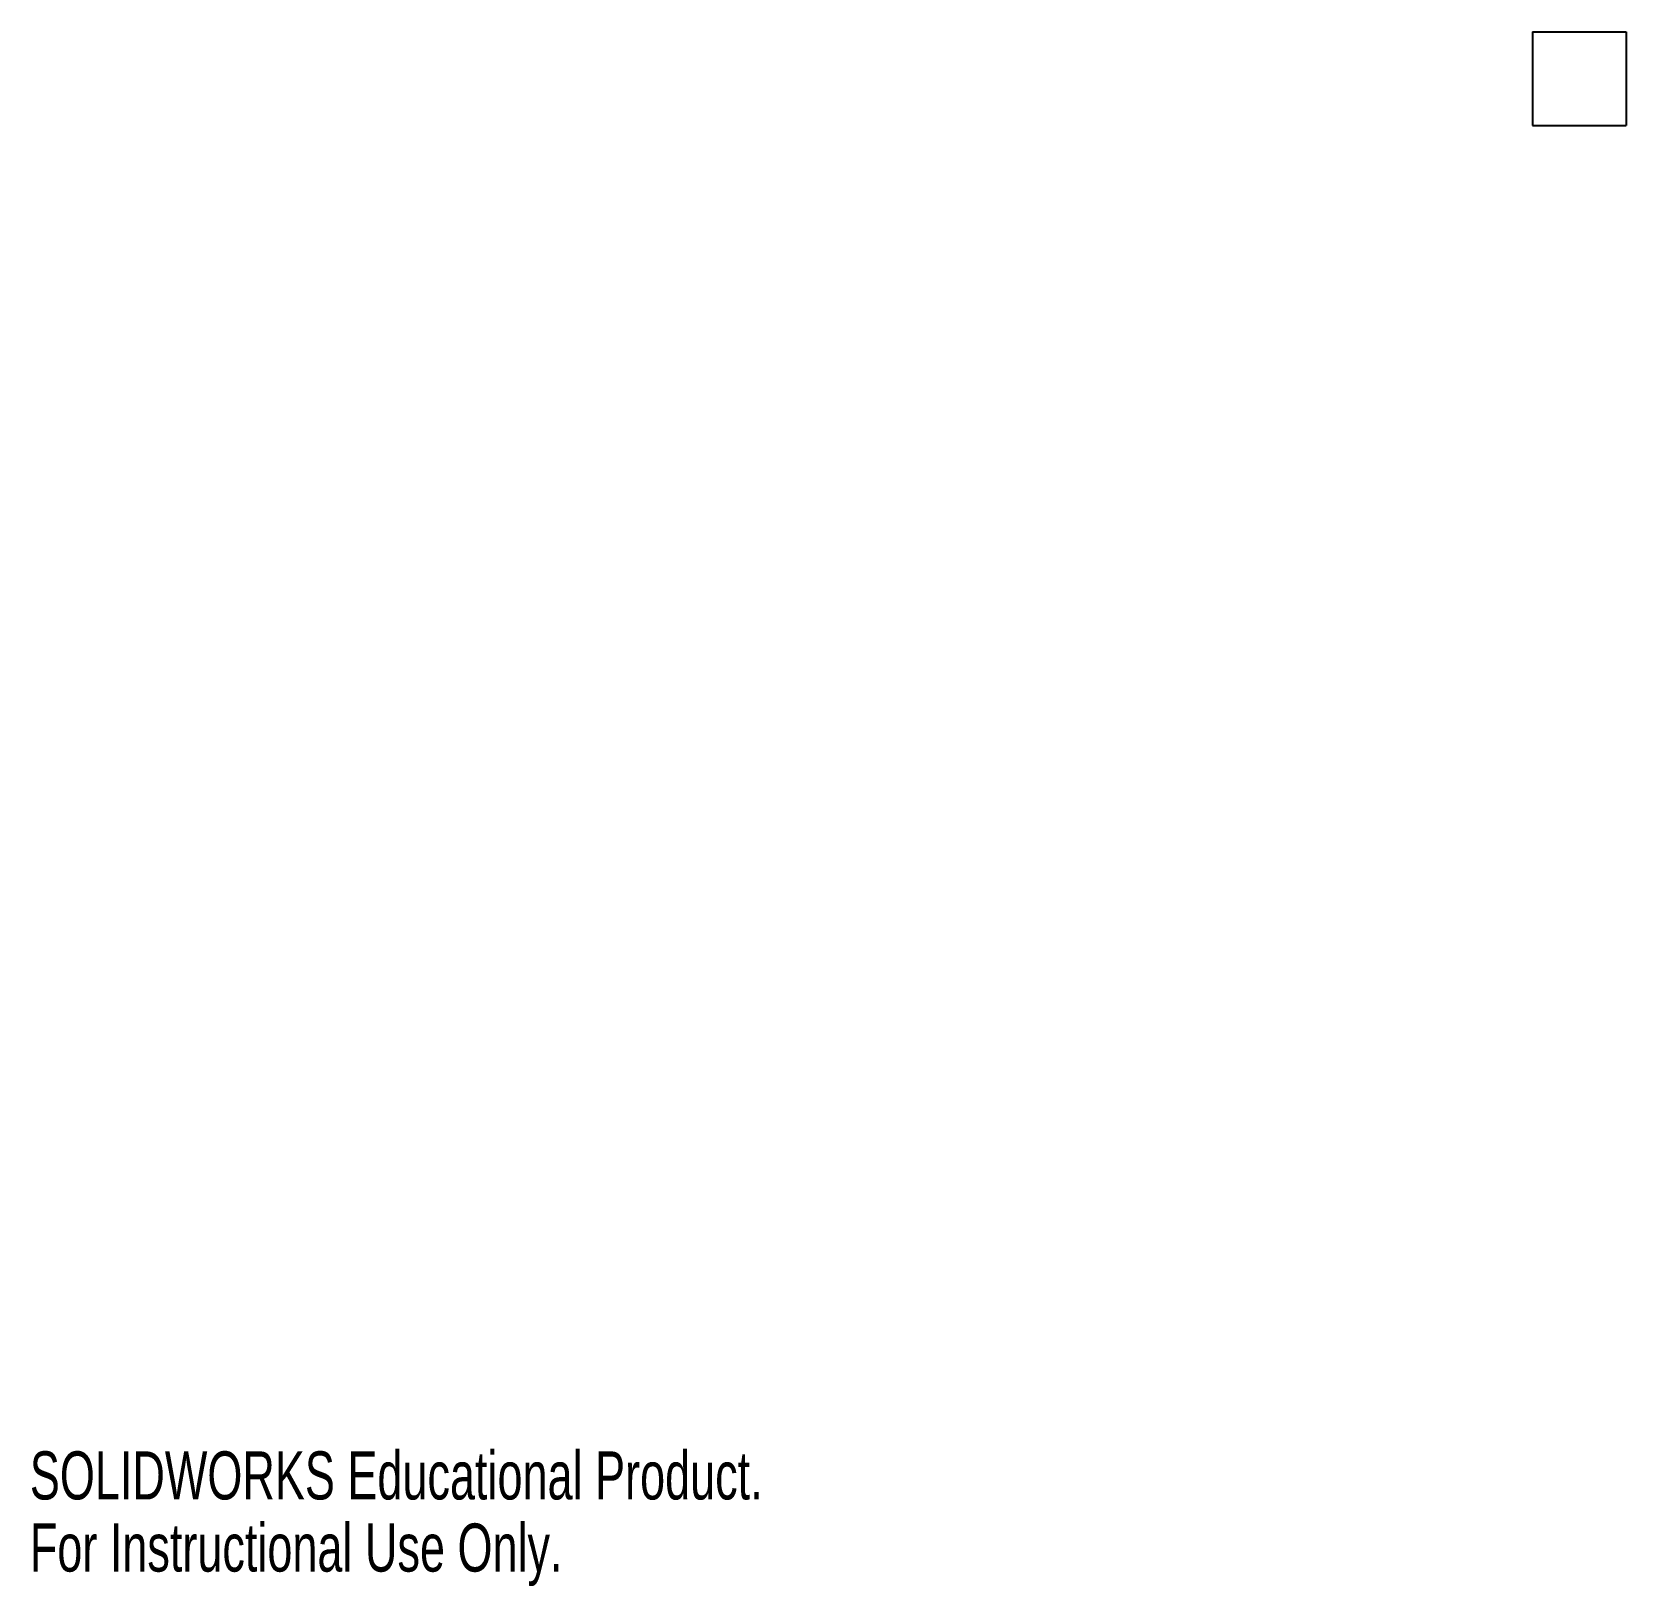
# Model space of a CAD drawing. Header units: inches. Extents: x 0.01 to 6.72, y 0 to 6.54.
import ezdxf

# ---------------------------------------------------------------- set-up
doc = ezdxf.new("R2010")
doc.units = ezdxf.units.IN
doc.header["$MEASUREMENT"] = 0
doc.styles.add('SLDTEXTSTYLE0', font='TXT', dxfattribs={"width": 0.7})

msp = doc.modelspace()

# ---------------------------------------------------------------- linework, layer by layer
at = {"color": 7, "linetype": 'Continuous', "lineweight": 25}
for p, q in [((6.3232, 6.535), (6.7169, 6.535)), ((6.3232, 6.535), (6.3232, 6.1413)), ((6.7169, 6.535), (6.7169, 6.1413)), ((6.3232, 6.1413), (6.7169, 6.1413))]:
    msp.add_line(p, q, dxfattribs=at)

# ---------------------------------------------------------------- texts
at = {"color": 7, "linetype": 'Continuous', "char_height": 0.202287, "attachment_point": 1, "style": 'SLDTEXTSTYLE0'}
for s, insert in [('SOLIDWORKS Educational Product.', (0, 0.5642)), ('For Instructional Use Only.', (0, 0.2608))]:
    msp.add_mtext(s, dxfattribs=dict(at, insert=insert))

doc.saveas('drawing.dxf')
